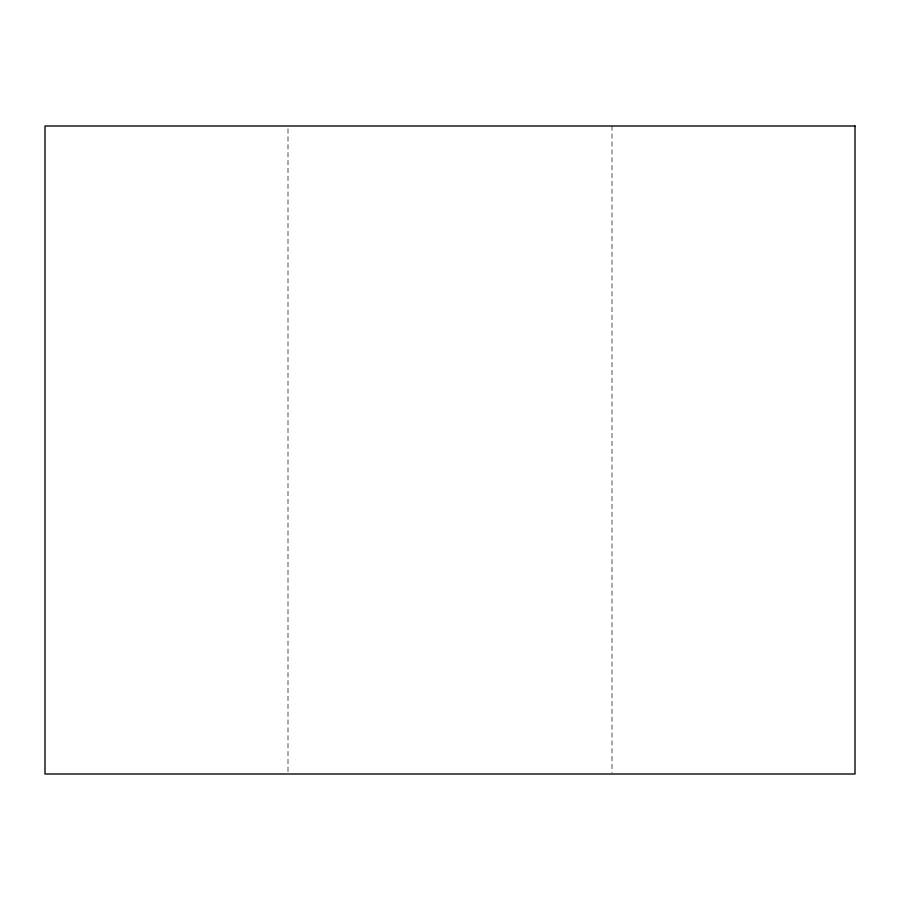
<?xml version="1.0" encoding="UTF-8"?>
<svg xmlns="http://www.w3.org/2000/svg" width="900" height="900" viewBox="0 0 900 900"><rect width="100%" height="100%" fill="white"/><g stroke="black" fill="none" stroke-linecap="round" stroke-linejoin="round"><path stroke-width="0.67" stroke-dasharray="4.5 3.38" d="M612 126L612 772.594M288 128.812L288 772.594"/><path stroke-width="1.35" d="M855 126L45 126L45 774L855 774L855 126"/></g></svg>
